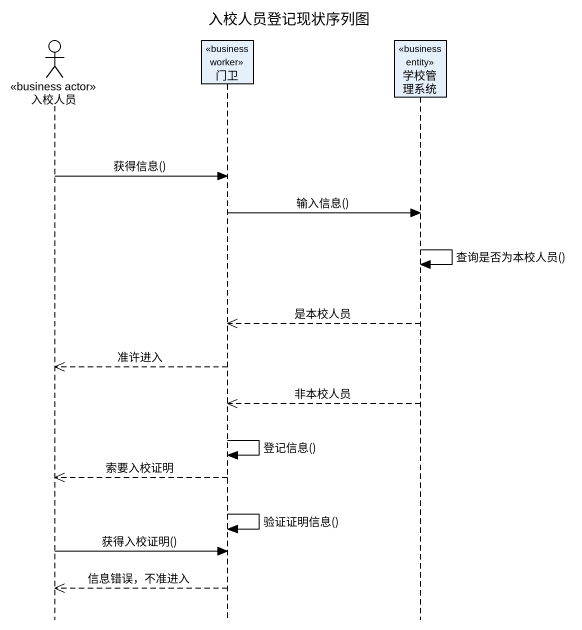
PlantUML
@startuml
title 入校人员登记现状序列图
hide footbox
actor 入校人员 <<business actor>>
participant 门卫 <<business worker>>
participant 学校管理系统 <<business entity>>

入校人员 -> 门卫 : 获得信息()
门卫 -> 学校管理系统 : 输入信息()
学校管理系统 -> 学校管理系统 : 查询是否为本校人员()
学校管理系统 -->> 门卫 : 是本校人员
门卫 -->> 入校人员 : 准许进入
学校管理系统 -->> 门卫 : 非本校人员
门卫 -> 门卫 : 登记信息()
门卫 -->> 入校人员 : 索要入校证明
门卫 -> 门卫 : 验证证明信息()
入校人员 -> 门卫 : 获得入校证明()
门卫 -->> 入校人员 : 信息错误，不准进入
@enduml
